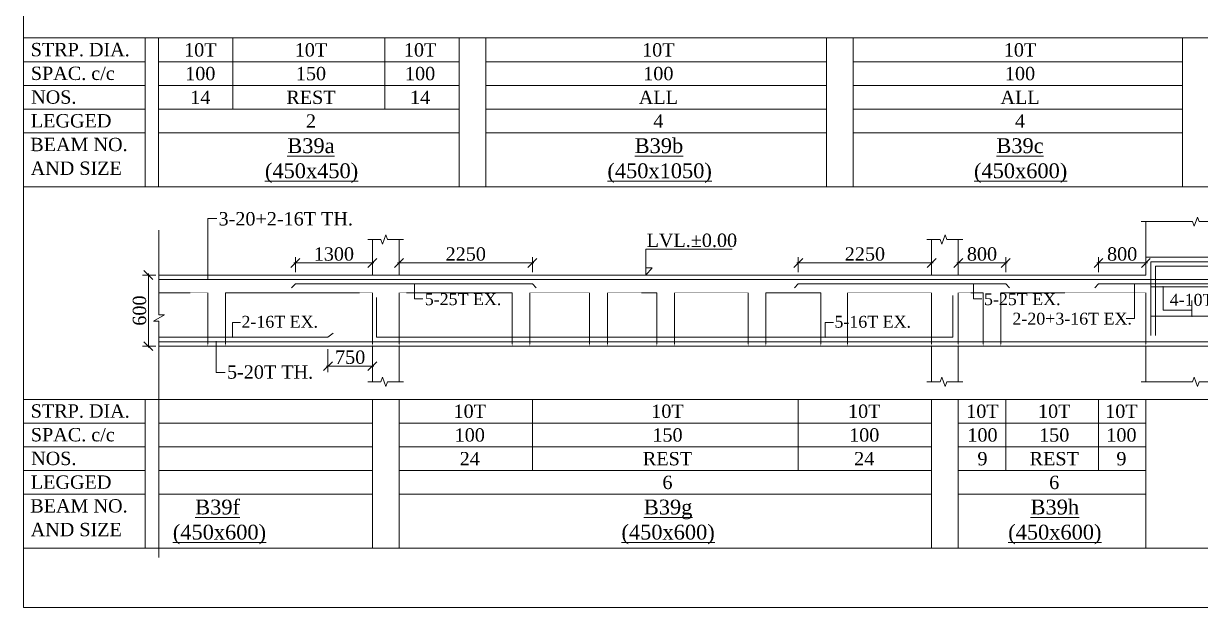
# Model space of a CAD drawing. Header units: millimetres. Extents: x 9781889 to 10654170, y -7832723 to -7608561.
# Drawn here: x 10086790 to 10106647, y -7801878 to -7792032 of the extents above; entities that cross this region are included whole.
import ezdxf
from ezdxf.enums import TextEntityAlignment as Align

# ---------------------------------------------------------------- set-up
doc = ezdxf.new("R2010")
doc.units = ezdxf.units.MM
doc.header["$LTSCALE"] = 10
doc.header["$PDMODE"] = 3
doc.linetypes.add('HIDDEN', pattern=[0.375, 0.25, -0.125])
for name, color, linetype, lineweight in [('LVL', 3, 'Continuous', 0), ('S-CUT OUT LINE', 9, 'Continuous', 0), ('S-DIM L.S.', 7, 'Continuous', 0), ('S-L.S.SECTION', 5, 'Continuous', 0), ('S-L.S.SLAB LINE', 252, 'HIDDEN', 0), ('S-L.S.STEEL', 1, 'Continuous', 9), ('S-L.S.STEEL 1', 6, 'Continuous', 0), ('S-SECTION MARK', 7, 'Continuous', 0), ('S-SHEET', 251, 'Continuous', 0), ('S-TEXT', 7, 'Continuous', 0), ('S-TEXT L.S. BEAM NO.', 30, 'Continuous', 0), ('S-TEXT. L.S.', 7, 'Continuous', 0)]:
    doc.layers.add(name, color=color, linetype=linetype, lineweight=lineweight)
doc.styles.add('135', font='arial.ttf', dxfattribs={"width": 0.8, "height": 135})
doc.styles.get("Standard").update_dxf_attribs({"font": 'arial.ttf'})
doc.styles.add('TEXT', font='times.ttf')
doc.dimstyles.new('75', dxfattribs={"dimtxt": 135, "dimasz": 90, "dimexe": 0.1, "dimexo": 0.03, "dimgap": 0.09, "dimtad": 1, "dimdec": 0, "dimzin": 0, "dimdsep": 46, "dimtxsty": '135', "dimblk": 'ARCHTICK', "dimcen": 0.09, "dimclrd": 256, "dimclre": 256, "dimclrt": 256, "dimadec": 0, "dimazin": 0, "dimtfac": 1, "dimtdec": 0, "dimtofl": 0, "dimtmove": 1, "dimatfit": 3, "dimldrblk": 'DOTSMALL', "dimfxl": 1, "dimtolj": 1, "dimtzin": 0, "dimlwd": -1, "dimlwe": -1, "dimarcsym": 0})
doc.dimstyles.new('SETU_1', dxfattribs={"dimtxt": 200, "dimasz": 150, "dimexe": 100, "dimexo": 50, "dimgap": 35, "dimtad": 1, "dimdec": 0, "dimzin": 0, "dimdsep": 46, "dimtxsty": 'Standard', "dimblk": 'OBLIQUE', "dimcen": 150, "dimdle": 25, "dimclrd": 256, "dimclre": 7, "dimclrt": 256, "dimadec": 0, "dimazin": 0, "dimtfac": 1, "dimtdec": 0, "dimtofl": 0, "dimtmove": 1, "dimatfit": 3, "dimfxl": 1, "dimtolj": 1, "dimtzin": 0, "dimlwd": -1, "dimlwe": 5, "dimarcsym": 1})

# ---------------------------------------------------------------- blocks, each defined once
blk = doc.blocks.new('_Oblique')
at = {"color": 0, "linetype": 'ByBlock', "lineweight": -2}
blk.add_line((-0.5, -0.5), (0.5, 0.5), dxfattribs=at)
blk = doc.blocks.new('*D480')
at = {"layer": 'Defpoints', "color": 0, "transparency": 16777216}
for p in [(10089072, -7796272), (10088897, -7797472), (10089072, -7797472)]:
    blk.add_point(p, dxfattribs=at)
at = {"layer": 'S-DIM L.S.', "color": 7, "lineweight": 5, "transparency": 16777216}
for p, q in [((10089022, -7796272), (10088797, -7796272)), ((10089022, -7797472), (10088797, -7797472))]:
    blk.add_line(p, q, dxfattribs=at)
at = {"layer": 'S-DIM L.S.', "transparency": 16777216}
blk.add_line((10088897, -7796247), (10088897, -7797497), dxfattribs=at)
at = {"layer": 'S-DIM L.S.', "transparency": 16777216, "xscale": 150, "yscale": 150, "zscale": 150}
for p, rotation in [((10088897, -7796272), 90), ((10088897, -7797472), 270)]:
    blk.add_blockref('_Oblique', p, dxfattribs=dict(at, rotation=rotation))
at = {"layer": 'S-DIM L.S.', "transparency": 16777216, "insert": (10088747, -7796872), "char_height": 225, "attachment_point": 5, "rotation": 90, "style": 'TEXT'}
blk.add_mtext('\\A1;600', dxfattribs=at)
blk = doc.blocks.new('*D468')
at = {"layer": 'Defpoints', "color": 0, "transparency": 16777216}
for p in [(10093126, -7796069), (10093126, -7796272, 0), (10095376, -7796272, 0)]:
    blk.add_point(p, dxfattribs=at)
at = {"layer": 'S-DIM L.S.', "color": 7, "lineweight": 5, "transparency": 16777216}
for p, q in [((10093126, -7796222), (10093126, -7795969)), ((10095376, -7796222), (10095376, -7795969))]:
    blk.add_line(p, q, dxfattribs=at)
at = {"layer": 'S-DIM L.S.', "transparency": 16777216}
blk.add_line((10095401, -7796069), (10093101, -7796069), dxfattribs=at)
at = {"layer": 'S-DIM L.S.', "transparency": 16777216, "xscale": 150, "yscale": 150, "zscale": 150, "rotation": 180}
blk.add_blockref('_Oblique', (10093126, -7796069), dxfattribs=at)
at = {"layer": 'S-DIM L.S.', "transparency": 16777216, "xscale": 150, "yscale": 150, "zscale": 150}
blk.add_blockref('_Oblique', (10095376, -7796069), dxfattribs=at)
at = {"layer": 'S-DIM L.S.', "transparency": 16777216, "insert": (10094251, -7795919), "char_height": 225, "attachment_point": 5, "style": 'TEXT'}
blk.add_mtext('\\A1;2250', dxfattribs=at)
blk = doc.blocks.new('*D469')
at = {"layer": 'Defpoints', "color": 0, "transparency": 16777216}
for p in [(10092676, -7796069), (10091376, -7796272, 0), (10092676, -7796272, 0)]:
    blk.add_point(p, dxfattribs=at)
at = {"layer": 'S-DIM L.S.', "color": 7, "lineweight": 5, "transparency": 16777216}
for p, q in [((10091376, -7796222), (10091376, -7795969)), ((10092676, -7796222), (10092676, -7795969))]:
    blk.add_line(p, q, dxfattribs=at)
at = {"layer": 'S-DIM L.S.', "transparency": 16777216}
blk.add_line((10091351, -7796069), (10092701, -7796069), dxfattribs=at)
at = {"layer": 'S-DIM L.S.', "transparency": 16777216, "xscale": 150, "yscale": 150, "zscale": 150, "rotation": 180}
blk.add_blockref('_Oblique', (10091376, -7796069), dxfattribs=at)
at = {"layer": 'S-DIM L.S.', "transparency": 16777216, "xscale": 150, "yscale": 150, "zscale": 150}
blk.add_blockref('_Oblique', (10092676, -7796069), dxfattribs=at)
at = {"layer": 'S-DIM L.S.', "transparency": 16777216, "insert": (10092026, -7795919), "char_height": 225, "attachment_point": 5, "style": 'TEXT'}
blk.add_mtext('\\A1;1300', dxfattribs=at)
blk = doc.blocks.new('*D470')
at = {"layer": 'Defpoints', "color": 0, "transparency": 16777216}
for p in [(10102111, -7796069), (10099861, -7796272, 0), (10102111, -7796272, 0)]:
    blk.add_point(p, dxfattribs=at)
at = {"layer": 'S-DIM L.S.', "color": 7, "lineweight": 5, "transparency": 16777216}
for p, q in [((10099861, -7796222), (10099861, -7795969)), ((10102111, -7796222), (10102111, -7795969))]:
    blk.add_line(p, q, dxfattribs=at)
at = {"layer": 'S-DIM L.S.', "transparency": 16777216}
blk.add_line((10099836, -7796069), (10102136, -7796069), dxfattribs=at)
at = {"layer": 'S-DIM L.S.', "transparency": 16777216, "xscale": 150, "yscale": 150, "zscale": 150, "rotation": 180}
blk.add_blockref('_Oblique', (10099861, -7796069), dxfattribs=at)
at = {"layer": 'S-DIM L.S.', "transparency": 16777216, "xscale": 150, "yscale": 150, "zscale": 150}
blk.add_blockref('_Oblique', (10102111, -7796069), dxfattribs=at)
at = {"layer": 'S-DIM L.S.', "transparency": 16777216, "insert": (10100986, -7795919), "char_height": 225, "attachment_point": 5, "style": 'TEXT'}
blk.add_mtext('\\A1;2250', dxfattribs=at)
blk = doc.blocks.new('*D471')
at = {"layer": 'Defpoints', "color": 0, "transparency": 16777216}
for p in [(10102561, -7796069), (10102561, -7796272, 0), (10103361, -7796272, 0)]:
    blk.add_point(p, dxfattribs=at)
at = {"layer": 'S-DIM L.S.', "color": 7, "lineweight": 5, "transparency": 16777216}
for p, q in [((10102561, -7796222), (10102561, -7795969)), ((10103361, -7796222), (10103361, -7795969))]:
    blk.add_line(p, q, dxfattribs=at)
at = {"layer": 'S-DIM L.S.', "transparency": 16777216}
blk.add_line((10103386, -7796069), (10102536, -7796069), dxfattribs=at)
at = {"layer": 'S-DIM L.S.', "transparency": 16777216, "xscale": 150, "yscale": 150, "zscale": 150, "rotation": 180}
blk.add_blockref('_Oblique', (10102561, -7796069), dxfattribs=at)
at = {"layer": 'S-DIM L.S.', "transparency": 16777216, "xscale": 150, "yscale": 150, "zscale": 150}
blk.add_blockref('_Oblique', (10103361, -7796069), dxfattribs=at)
at = {"layer": 'S-DIM L.S.', "transparency": 16777216, "insert": (10102961, -7795919), "char_height": 225, "attachment_point": 5, "style": 'TEXT'}
blk.add_mtext('\\A1;800', dxfattribs=at)
blk = doc.blocks.new('*D473')
at = {"layer": 'Defpoints', "color": 0, "transparency": 16777216}
for p in [(10105726, -7796069), (10104926, -7796272, 0), (10105726, -7796272, 0)]:
    blk.add_point(p, dxfattribs=at)
at = {"layer": 'S-DIM L.S.', "color": 7, "lineweight": 5, "transparency": 16777216}
for p, q in [((10104926, -7796222), (10104926, -7795969)), ((10105726, -7796222), (10105726, -7795969))]:
    blk.add_line(p, q, dxfattribs=at)
at = {"layer": 'S-DIM L.S.', "transparency": 16777216}
blk.add_line((10104901, -7796069), (10105751, -7796069), dxfattribs=at)
at = {"layer": 'S-DIM L.S.', "transparency": 16777216, "xscale": 150, "yscale": 150, "zscale": 150, "rotation": 180}
blk.add_blockref('_Oblique', (10104926, -7796069), dxfattribs=at)
at = {"layer": 'S-DIM L.S.', "transparency": 16777216, "xscale": 150, "yscale": 150, "zscale": 150}
blk.add_blockref('_Oblique', (10105726, -7796069), dxfattribs=at)
at = {"layer": 'S-DIM L.S.', "transparency": 16777216, "insert": (10105326, -7795919), "char_height": 225, "attachment_point": 5, "style": 'TEXT'}
blk.add_mtext('\\A1;800', dxfattribs=at)
blk = doc.blocks.new('*D461')
at = {"layer": 'Defpoints', "color": 0, "transparency": 16777216}
for p in [(10091926, -7797472, 0), (10092676, -7797472, 0), (10092676, -7797809)]:
    blk.add_point(p, dxfattribs=at)
at = {"layer": 'S-DIM L.S.', "color": 7, "lineweight": 5, "transparency": 16777216}
for p, q in [((10091926, -7797522), (10091926, -7797909)), ((10092676, -7797522), (10092676, -7797909))]:
    blk.add_line(p, q, dxfattribs=at)
at = {"layer": 'S-DIM L.S.', "transparency": 16777216}
blk.add_line((10091901, -7797809), (10092701, -7797809), dxfattribs=at)
at = {"layer": 'S-DIM L.S.', "transparency": 16777216, "xscale": 150, "yscale": 150, "zscale": 150, "rotation": 180}
blk.add_blockref('_Oblique', (10091926, -7797809), dxfattribs=at)
at = {"layer": 'S-DIM L.S.', "transparency": 16777216, "xscale": 150, "yscale": 150, "zscale": 150}
blk.add_blockref('_Oblique', (10092676, -7797809), dxfattribs=at)
at = {"layer": 'S-DIM L.S.', "transparency": 16777216, "insert": (10092301, -7797659), "char_height": 225, "attachment_point": 5, "style": 'TEXT'}
blk.add_mtext('\\A1;750', dxfattribs=at)
blk = doc.blocks.new('_ArchTick')
at = {"color": 0, "linetype": 'ByBlock', "const_width": 0.15}
blk.add_lwpolyline([(-0.5, -0.5), (0.5, 0.5)], dxfattribs=at)

msp = doc.modelspace()

# ---------------------------------------------------------------- linework, layer by layer
at = {"layer": 'LVL', "linetype": 'Continuous', "elevation": 0}
msp.add_lwpolyline([(10098747.9, -7795837.4), (10097286.6, -7795837.4), (10097286.6, -7796272.5), (10097394.8, -7796150.4), (10097286.6, -7796150.4)], dxfattribs=at)
at = {"layer": 'S-CUT OUT LINE', "color": 5, "elevation": 0}
for points in [[(10105647.9, -7795372.5), (10106515.2, -7795372.5), (10106543.2, -7795449.3), (10106599.2, -7795295.6), (10106627.1, -7795372.5), (10107603.2, -7795372.5)], [(10092598, -7795672.5), (10092819.9, -7795672.5), (10092847.9, -7795749.3), (10092903.8, -7795595.6), (10092931.8, -7795672.5), (10093203.3, -7795672.5)], [(10102033, -7795672.5), (10102254.9, -7795672.5), (10102282.9, -7795749.3), (10102338.8, -7795595.6), (10102366.8, -7795672.5), (10102638.3, -7795672.5)], [(10092598, -7798072.5), (10092819.9, -7798072.5), (10092847.9, -7797995.6), (10092903.8, -7798149.3), (10092931.8, -7798072.5), (10093203.3, -7798072.5)], [(10102033, -7798072.5), (10102254.9, -7798072.5), (10102282.9, -7797995.6), (10102338.8, -7798149.3), (10102366.8, -7798072.5), (10102638.3, -7798072.5)], [(10105647.9, -7798072.5), (10106515.2, -7798072.5), (10106543.2, -7797995.6), (10106599.2, -7798149.3), (10106627.1, -7798072.5), (10107603.2, -7798072.5)]]:
    msp.add_lwpolyline(points, dxfattribs=at)
at = {"layer": 'S-L.S.SECTION'}
for p, q in [((10105726.2, -7796272.5, 0), (10105726.2, -7795372.5, 0)), ((10092676.2, -7796272.5, 0), (10092676.2, -7795672.5, 0)), ((10093126.3, -7796272.5, 0), (10093126.3, -7795672.5, 0)), ((10102111.2, -7796272.5, 0), (10102111.2, -7795672.5, 0)), ((10102561.3, -7796272.5, 0), (10102561.3, -7795672.5, 0)), ((10105726.2, -7795972.5, 0), (10112676.3, -7795972.5, 0)), ((10089071.9, -7796272.5, 0), (10105726.2, -7796272.5, 0)), ((10089071.9, -7797472.5, 0), (10131928.3, -7797472.5, 0)), ((10092676.2, -7797472.5, 0), (10092676.2, -7798072.5, 0)), ((10093126.3, -7797472.5, 0), (10093126.3, -7798072.5, 0)), ((10102111.2, -7797472.5, 0), (10102111.2, -7798072.5, 0)), ((10102561.3, -7797472.5, 0), (10102561.3, -7798072.5, 0)), ((10105726.2, -7797472.5, 0), (10105726.2, -7798072.5, 0))]:
    msp.add_line(p, q, dxfattribs=at)
at = {"layer": 'S-L.S.SECTION', "elevation": 0}
msp.add_lwpolyline([(10089071.9, -7795518), (10089071.9, -7796946), (10089170.4, -7796946), (10088982.4, -7797048.4), (10089071.9, -7797048.4), (10089071.9, -7801034.8)], dxfattribs=at)
at = {"layer": 'S-L.S.SLAB LINE', "ltscale": 0.3}
for p, q in [((10089071.9, -7796572.5, 0), (10089898.7, -7796572.5, 0)), ((10089898.7, -7796572.5, 0), (10089898.7, -7797472.5, 0)), ((10090198.7, -7796572.5, 0), (10092676.2, -7796572.5, 0)), ((10090198.7, -7796572.5, 0), (10090198.7, -7797472.5, 0)), ((10092676.3, -7796572.5, 0), (10092676.3, -7797472.5, 0)), ((10093126.2, -7796572.5, 0), (10095031.7, -7796572.5, 0)), ((10093126.3, -7796572.5, 0), (10093126.3, -7797472.5, 0)), ((10095031.7, -7796572.5, 0), (10095031.7, -7797472.5, 0)), ((10095331.7, -7796572.5, 0), (10096341.2, -7796572.5, 0)), ((10095331.7, -7796572.5, 0), (10095331.7, -7797472.5, 0)), ((10096341.2, -7796572.5, 0), (10096341.2, -7797472.5, 0)), ((10096641.2, -7796572.5, 0), (10097474.9, -7796572.5, 0)), ((10096641.2, -7796572.5, 0), (10096641.2, -7797472.5, 0)), ((10097474.9, -7796572.5, 0), (10097474.9, -7797472.5, 0)), ((10097774.9, -7796572.5, 0), (10099016.2, -7796572.5, 0)), ((10097774.9, -7796572.5, 0), (10097774.9, -7797472.5, 0)), ((10099016.2, -7796572.5, 0), (10099016.2, -7797472.5, 0)), ((10099316.2, -7796572.5, 0), (10100239.3, -7796572.5, 0)), ((10099316.2, -7796572.5, 0), (10099316.2, -7797472.5, 0)), ((10100239.3, -7796572.5, 0), (10100239.3, -7797472.5, 0)), ((10100689.3, -7796572.5, 0), (10102111.2, -7796572.5, 0)), ((10100689.3, -7796572.5, 0), (10100689.3, -7797472.5, 0)), ((10102111.3, -7796572.5, 0), (10102111.3, -7797472.5, 0)), ((10102561.2, -7796572.5, 0), (10102981.7, -7796572.5, 0)), ((10102561.3, -7796572.5, 0), (10102561.3, -7797472.5, 0)), ((10102981.7, -7796572.5, 0), (10102981.7, -7797472.5, 0)), ((10103281.7, -7796572.5, 0), (10105726.2, -7796572.5, 0)), ((10103281.7, -7796572.5, 0), (10103281.7, -7797472.5, 0)), ((10105726.3, -7796572.5, 0), (10105726.3, -7797472.5, 0))]:
    msp.add_line(p, q, dxfattribs=at)
at = {"layer": 'S-L.S.STEEL'}
for p, q in [((10105812.3, -7796047.5, 0), (10112589.6, -7796047.5, 0)), ((10105812.3, -7796047.5, 0), (10105812.3, -7797292.6, 0)), ((10105887.3, -7796122.5, 0), (10105887.3, -7797292.6, 0)), ((10105887.3, -7796122.5, 0), (10108726.2, -7796122.5, 0)), ((10089071.9, -7796347.5, 0), (10108726.2, -7796347.5, 0)), ((10091376.2, -7796422.5, 0), (10091313, -7796489.3, 0)), ((10103361.3, -7796422.5, 0), (10103424.5, -7796489.3, 0)), ((10104926.2, -7796422.5, 0), (10104863, -7796489.3, 0)), ((10089071.9, -7797397.5, 0), (10131566.2, -7797397.5, 0))]:
    msp.add_line(p, q, dxfattribs=at)
at = {"layer": 'S-L.S.STEEL', "elevation": 0}
for points in [[(10102467.1, -7796617.5), (10102467.1, -7797322.5), (10092747.4, -7797322.5), (10092747.4, -7796653)], [(10092015.7, -7797254.2), (10091926.2, -7797322.5), (10089071.9, -7797322.5)]]:
    msp.add_lwpolyline(points, dxfattribs=at)
at = {"layer": 'S-L.S.STEEL'}
for points in [[(10091376.2, -7796422.5, 0), (10095376.2, -7796422.5, 0), (10095439.4, -7796489.3, 0)], [(10103361.3, -7796422.5, 0), (10099861.2, -7796422.5, 0), (10099798.1, -7796489.3, 0)], [(10104926.2, -7796422.5, 0), (10108726.2, -7796422.5, 0)]]:
    msp.add_polyline3d(points, dxfattribs=at)
at = {"layer": 'S-L.S.STEEL 1'}
for p, q in [((10112589.6, -7796468.7, 0), (10105812.3, -7796468.7, 0)), ((10112589.6, -7796968.7, 0), (10105812.3, -7796968.7, 0))]:
    msp.add_line(p, q, dxfattribs=at)
at = {"layer": 'S-SHEET'}
for p, q in [((10086789.8, -7792275.5, 0), (10088842.9, -7792275.5, 0)), ((10086789.8, -7792275.5), (10086789.8, -7794784.8)), ((10088842.9, -7792275.5), (10088842.9, -7794784.8)), ((10088842.9, -7792275.5), (10133155.1, -7792275.5, 0)), ((10089068.8, -7792275.5, 0), (10089068.8, -7794784.8, 0)), ((10090318.8, -7792275.5, 0), (10090318.8, -7793475.5, 0)), ((10092887.4, -7792275.5, 0), (10092887.4, -7793475.5, 0)), ((10094137.4, -7792275.5, 0), (10094137.4, -7794784.8, 0)), ((10094589.3, -7792275.5, 0), (10094589.3, -7794784.8, 0)), ((10100339.3, -7792275.5, 0), (10100339.3, -7794784.8, 0)), ((10100789.3, -7792275.5, 0), (10100789.3, -7794784.8, 0)), ((10106344.3, -7792275.5, 0), (10106344.3, -7794784.8, 0)), ((10086789.8, -7792675.5, 0), (10088842.9, -7792675.5, 0)), ((10089068.8, -7792675.5, 0), (10094137.4, -7792675.5, 0)), ((10094589.3, -7792675.5, 0), (10100339.3, -7792675.5, 0)), ((10100789.3, -7792675.5, 0), (10106344.3, -7792675.5, 0)), ((10086789.8, -7793075.5, 0), (10088842.9, -7793075.5, 0)), ((10089068.8, -7793075.5, 0), (10094137.4, -7793075.5, 0)), ((10094589.3, -7793075.5, 0), (10100339.3, -7793075.5, 0)), ((10100789.3, -7793075.5, 0), (10106344.3, -7793075.5, 0)), ((10086789.8, -7793475.5, 0), (10088842.9, -7793475.5, 0)), ((10089068.8, -7793475.5, 0), (10094137.4, -7793475.5, 0)), ((10094589.3, -7793475.5, 0), (10100339.3, -7793475.5, 0)), ((10100789.3, -7793475.5, 0), (10106344.3, -7793475.5, 0)), ((10086789.8, -7793875.5, 0), (10088842.9, -7793875.5, 0)), ((10089068.8, -7793875.5, 0), (10094137.4, -7793875.5, 0)), ((10094589.3, -7793875.5, 0), (10100339.3, -7793875.5, 0)), ((10100789.3, -7793875.5, 0), (10106344.3, -7793875.5, 0)), ((10086789.8, -7794784.8), (10138124, -7794784.8)), ((10086789.8, -7794784.8, 0), (10088842.9, -7794784.8, 0)), ((10088842.9, -7794784.8, 0), (10133155.1, -7794784.8, 0)), ((10086789.8, -7798369), (10089071.9, -7798369, 0)), ((10086789.8, -7798369, 0), (10086789.8, -7800878.2, 0)), ((10088842.9, -7798369, 0), (10088842.9, -7800878.2, 0)), ((10089071.9, -7798369, 0), (10131928.3, -7798369, 0)), ((10089071.9, -7798369, 0), (10089071.9, -7800878.2, 0)), ((10092676.2, -7798369, 0), (10092676.2, -7800878.2, 0)), ((10093126.2, -7798369, 0), (10093126.2, -7800878.2, 0)), ((10095376.2, -7798369, 0), (10095376.2, -7799569, 0)), ((10099861.2, -7798369, 0), (10099861.2, -7799569, 0)), ((10102111.2, -7798369, 0), (10102111.2, -7800878.2, 0)), ((10102561.2, -7798369, 0), (10102561.2, -7800878.2, 0)), ((10103361.3, -7798369, 0), (10103361.3, -7799569, 0)), ((10104926.2, -7798369, 0), (10104926.2, -7799569, 0)), ((10105726.2, -7798369, 0), (10105726.2, -7800878.2, 0)), ((10086789.8, -7798769), (10088842.9, -7798769)), ((10089071.9, -7798769, 0), (10092676.2, -7798769, 0)), ((10093126.2, -7798769, 0), (10102111.2, -7798769, 0)), ((10102561.2, -7798769, 0), (10105726.2, -7798769, 0)), ((10086789.8, -7799169), (10088842.9, -7799169)), ((10089071.9, -7799169, 0), (10092676.2, -7799169, 0)), ((10093126.2, -7799169, 0), (10102111.2, -7799169, 0)), ((10102561.2, -7799169, 0), (10105726.2, -7799169, 0)), ((10086789.8, -7799569), (10088842.9, -7799569)), ((10089071.9, -7799569, 0), (10092676.2, -7799569, 0)), ((10093126.2, -7799569, 0), (10102111.2, -7799569, 0)), ((10102561.2, -7799569, 0), (10105726.2, -7799569, 0)), ((10086789.8, -7799969), (10088842.9, -7799969)), ((10089071.9, -7799969, 0), (10092676.2, -7799969, 0)), ((10093126.2, -7799969, 0), (10102111.2, -7799969, 0)), ((10102561.2, -7799969, 0), (10105726.2, -7799969, 0)), ((10086789.8, -7800878.2), (10138124, -7800878.2)), ((10086789.8, -7800878.2), (10089071.9, -7800878.2, 0)), ((10089071.9, -7800878.2, 0), (10131928.3, -7800878.2, 0))]:
    msp.add_line(p, q, dxfattribs=at)
msp.add_lwpolyline([(10086789.8, -7760218.1), (10138124, -7760218.1), (10138124, -7801877.7), (10086789.8, -7801877.7)], close=True, dxfattribs=at)

# ---------------------------------------------------------------- texts
at = {"layer": 'LVL', "style": 'TEXT'}
msp.add_text('LVL.%%P0.00', height=225, dxfattribs=at).set_placement((10097302.4, -7795799, 0))
at = {"layer": 'S-L.S.STEEL 1', "style": 'TEXT'}
msp.add_text('4-10T SIDE.', height=200, dxfattribs=at).set_placement((10106128.2, -7796789.6, 0))
at = {"layer": 'S-TEXT', "style": 'TEXT'}
for s, p in [('STRP. DIA.', (10087746.6, -7792583.6, 0)), ('SPAC. c/c', (10087621, -7792983.6, 0)), ('NOS.', (10087300.5, -7793383.6, 0)), ('LEGGED', (10087593.1, -7793783.6, 0)), ('BEAM NO.', (10087724.3, -7794183.6, 0)), ('AND SIZE', (10087679.1, -7794583.6, 0)), ('STRP. DIA.', (10087746.6, -7798677)), ('SPAC. c/c', (10087621, -7799077)), ('NOS.', (10087300.5, -7799477)), ('LEGGED', (10087593.1, -7799877)), ('BEAM NO.', (10087724.3, -7800277)), ('AND SIZE', (10087679.1, -7800677))]:
    msp.add_text(s, height=225, dxfattribs=at).set_placement(p, align=Align.CENTER)
at = {"layer": 'S-TEXT', "linetype": 'ByBlock', "style": 'TEXT'}
for s, p in [('10T', (10089772.3, -7792475.5, 0)), ('10T', (10091639.3, -7792475.5, 0)), ('10T', (10093480.6, -7792475.5, 0)), ('10T', (10097500.5, -7792475.5, 0)), ('10T', (10103603, -7792475.5, 0)), ('100', (10089772.3, -7792875.5, 0)), ('150', (10091639.3, -7792875.5, 0)), ('100', (10093480.6, -7792875.5, 0)), ('100', (10097500.5, -7792875.5, 0)), ('100', (10103603, -7792875.5, 0)), ('14', (10089772.3, -7793275.5, 0)), ('REST', (10091639.3, -7793275.5, 0)), ('14', (10093480.6, -7793275.5, 0)), ('ALL', (10097500.5, -7793275.5, 0)), ('ALL', (10103603, -7793275.5, 0)), ('2', (10091639.3, -7793675.5, 0)), ('4', (10097500.5, -7793675.5, 0)), ('4', (10103603, -7793675.5, 0)), ('10T', (10094318.6, -7798569, 0)), ('10T', (10097654.9, -7798569, 0)), ('10T', (10100974.3, -7798569, 0)), ('10T', (10102968.8, -7798569, 0)), ('10T', (10104179.9, -7798569, 0)), ('10T', (10105313.6, -7798569, 0)), ('100', (10094318.6, -7798969, 0)), ('150', (10097654.9, -7798969, 0)), ('100', (10100974.3, -7798969, 0)), ('100', (10102968.8, -7798969, 0)), ('150', (10104179.9, -7798969, 0)), ('100', (10105313.6, -7798969, 0)), ('24', (10094318.6, -7799369, 0)), ('REST', (10097654.9, -7799369, 0)), ('24', (10100974.3, -7799369, 0)), ('9', (10102968.8, -7799369, 0)), ('REST', (10104179.9, -7799369, 0)), ('9', (10105313.6, -7799369, 0)), ('6', (10097654.9, -7799769, 0)), ('6', (10104179.9, -7799769, 0))]:
    msp.add_text(s, height=225, dxfattribs=at).set_placement(p, align=Align.MIDDLE_CENTER)
at = {"layer": 'S-TEXT L.S. BEAM NO.', "color": 145, "linetype": 'ByBlock', "style": 'TEXT'}
for s, p in [('%%UB39a', (10091240.5, -7794216.2, 0)), ('%%U(450x450)', (10090863, -7794639.2, 0))]:
    msp.add_text(s, height=250, dxfattribs=at).set_placement(p)
at = {"layer": 'S-TEXT L.S. BEAM NO.', "color": 200, "linetype": 'ByBlock', "style": 'TEXT'}
for s, p in [('%%UB39b', (10097101.7, -7794216.2, 0)), ('%%U(450x1050)', (10096641.4, -7794639.2, 0))]:
    msp.add_text(s, height=250, dxfattribs=at).set_placement(p)
at = {"layer": 'S-TEXT L.S. BEAM NO.', "color": 140, "linetype": 'ByBlock', "style": 'TEXT'}
for s, p in [('%%UB39c', (10103204.2, -7794216.2, 0)), ('%%U(450x600)', (10102826.7, -7794639.2, 0)), ('%%UB39f', (10089686.1, -7800309.6, 0)), ('%%UB39g', (10097256.1, -7800309.6, 0)), ('%%UB39h', (10103781.1, -7800309.6, 0)), ('%%U(450x600)', (10089308.7, -7800732.6, 0)), ('%%U(450x600)', (10096878.7, -7800732.6, 0)), ('%%U(450x600)', (10103403.7, -7800732.6, 0))]:
    msp.add_text(s, height=250, dxfattribs=at).set_placement(p)
at = {"layer": 'S-TEXT. L.S.', "style": 'TEXT'}
for s, height, p in [('3-20+2-16T TH.', 225, (10090080, -7795436.3, 0)), ('5-25T EX.', 200, (10093559.5, -7796780, 0)), ('5-25T EX.', 200, (10102994.5, -7796780, 0)), ('2-16T EX.', 200, (10090466.8, -7797160.4, 0)), ('5-16T EX.', 200, (10100471.5, -7797160.4, 0)), ('5-20T TH.', 225, (10090222.7, -7798020.3, 0))]:
    msp.add_text(s, height=height, dxfattribs=at).set_placement(p)
msp.add_text('2-20+3-16T EX.', height=200, rotation=360, dxfattribs=at).set_placement((10103474.6, -7797108.2, 0))

# ---------------------------------------------------------------- dimensions: what is measured, and where the dimension line sits
at = {"layer": 'S-DIM L.S.'}
for base, p1, p2, picture, middle in [((10092676.2, -7796068.7, 0), (10091376.2, -7796272.5, 0), (10092676.2, -7796272.5, 0), '*D469', (10092026.2, -7795919.2, 0)), ((10102111.2, -7796068.7, 0), (10099861.2, -7796272.5, 0), (10102111.2, -7796272.5, 0), '*D470', (10100986.2, -7795919.2, 0)), ((10105726.2, -7796068.7, 0), (10104926.2, -7796272.5, 0), (10105726.2, -7796272.5, 0), '*D473', (10105326.2, -7795919.2, 0)), ((10092676.3, -7797808.5, 0), (10091926.2, -7797472.5, 0), (10092676.3, -7797472.5, 0), '*D461', (10092301.2, -7797658.8, 0))]:
    dim = msp.add_linear_dim(base=base, p1=p1, p2=p2, angle=180, dimstyle='SETU_1', override={"dimtxt": 225, "dimtxsty": 'TEXT'}, dxfattribs=at)
    dim.commit()
    dim.dimension.update_dxf_attribs({"geometry": picture, "text_midpoint": middle})
for base, p1, p2, picture, middle in [((10093126.2, -7796068.7, 0), (10095376.2, -7796272.5, 0), (10093126.2, -7796272.5, 0), '*D468', (10094251.2, -7795919.2, 0)), ((10102561.3, -7796068.7, 0), (10103361.3, -7796272.5, 0), (10102561.3, -7796272.5, 0), '*D471', (10102961.3, -7795919.2, 0))]:
    dim = msp.add_linear_dim(base=base, p1=p1, p2=p2, dimstyle='SETU_1', override={"dimtxt": 225, "dimtxsty": 'TEXT'}, dxfattribs=at)
    dim.commit()
    dim.dimension.update_dxf_attribs({"geometry": picture, "text_midpoint": middle})
at = {"layer": 'S-DIM L.S.', "color": 7}
dim = msp.add_linear_dim(base=(10088896.8, -7797472.5, 0), p1=(10089071.9, -7796272.5, 0), p2=(10089071.9, -7797472.5, 0), angle=90, dimstyle='SETU_1', override={"dimtxt": 225, "dimlfac": 0.5, "dimtxsty": 'TEXT'}, dxfattribs=at)
dim.commit()
dim.dimension.update_dxf_attribs({"geometry": '*D480', "text_midpoint": (10088747.3, -7796872.5, 0)})

# ---------------------------------------------------------------- leaders
at = {"layer": 'S-L.S.STEEL 1'}
for points in [[(10106015.9, -7796468.7, 0), (10106015.9, -7796865.6, 0), (10106503.6, -7796865.6, 0)], [(10106503.6, -7796968.7, 0), (10106503.6, -7796700.2, 0)]]:
    msp.add_leader(points, dimstyle='75', override={"dimasz": 75, "dimclrd": 6}, dxfattribs=at)
at = {"layer": 'S-SECTION MARK'}
for points in [[(10089898.4, -7796347.5, 0), (10089898.4, -7795321.1, 0), (10090050.9, -7795321.1, 0)], [(10093385.4, -7796422.5, 0), (10093385.4, -7796674.8, 0), (10093524.8, -7796674.8, 0)], [(10102820.4, -7796422.5, 0), (10102820.4, -7796674.8, 0), (10102959.8, -7796674.8, 0)], [(10105531.6, -7796422.5, 0), (10105531.6, -7797003, 0), (10105392.3, -7797003, 0)], [(10090312.9, -7797322.5, 0), (10090312.9, -7797070.1, 0), (10090448.3, -7797070.1, 0)], [(10100317.6, -7797322.5, 0), (10100317.6, -7797070.1, 0), (10100453, -7797070.1, 0)], [(10090041, -7797393.5, 0), (10090041, -7797915.5, 0), (10090193.6, -7797915.5, 0)]]:
    msp.add_leader(points, dimstyle='75', override={"dimasz": 75}, dxfattribs=at)

doc.saveas('drawing.dxf')
